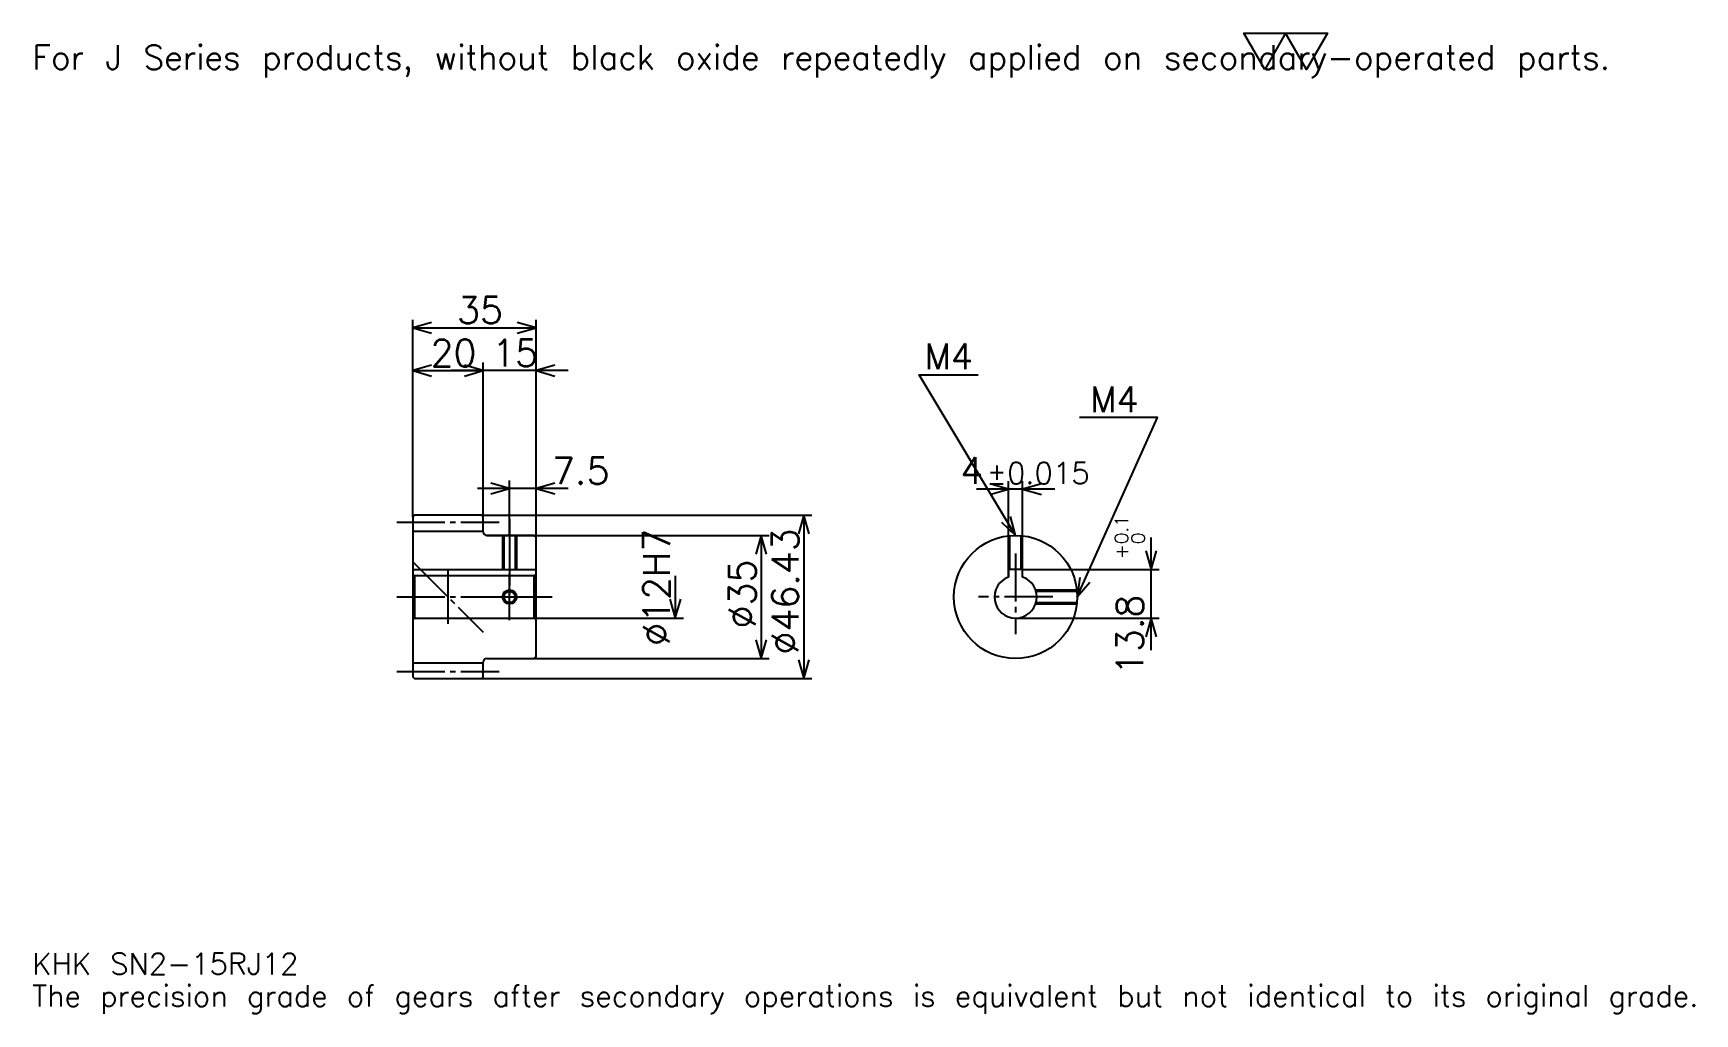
# Model space of a CAD drawing. Extents: x 15 to 487, y 6 to 284.
import ezdxf

# ---------------------------------------------------------------- set-up
doc = ezdxf.new("R2010")
doc.units = 0
doc.linetypes.add('DASHDOT', pattern=[18.260869, 13.695652, -1.521739, 1.521739, -1.521739])
doc.layers.get('0').update_dxf_attribs({"linetype": 'CONTINUOUS'})
doc.layers.add('DASHDOT', color=6, linetype='DASHDOT')
doc.styles.add('KANJI', font='TXT', dxfattribs={"bigfont": 'BIGFONT'})

msp = doc.modelspace()

# ---------------------------------------------------------------- linework, layer by layer
at = {"color": 5}
for p, q in [((123.260864, 147.234955), (123.260864, 202.778427)), ((123.260864, 200.495819), (158.260864, 200.495819)), ((158.260864, 147.234955), (158.260864, 202.778427)), ((143.260864, 147.234955), (143.260864, 190.604523)), ((123.260864, 188.321899), (143.260864, 188.321899)), ((167.391296, 188.321899), (134.130432, 188.321899)), ((150.760864, 147.234955), (150.760864, 157.126251)), ((292.456512, 131.821747), (292.456512, 156.930435)), ((296.456512, 131.821747), (296.456512, 156.930435)), ((167.391296, 154.843643), (141.630432, 154.843643)), ((305.586945, 154.647827), (283.32608, 154.647827)), ((123.260864, 146.734955), (123.260864, 147.234955)), ((142.760864, 147.234955), (158.260864, 147.234955)), ((143.260864, 146.734955), (143.260864, 147.234955)), ((150.760864, 141.521744), (150.760864, 147.234955)), ((150.760864, 141.521744), (150.760864, 147.234955)), ((158.260864, 147.234955), (236.630432, 147.234955)), ((158.260864, 141.021744), (158.260864, 147.234955)), ((234.347824, 147.234955), (234.347824, 100.80854)), ((144.260864, 141.521744), (158.260864, 141.521744)), ((158.260864, 141.521744), (224.456512, 141.521744)), ((222.173904, 141.521744), (222.173904, 106.521744)), ((332.978271, 108.891312), (332.978271, 140.952179)), ((197.82608, 130.021744), (197.82608, 118.021744)), ((296.456512, 131.821747), (335.260864, 131.821747)), ((158.260864, 118.021744), (200.108688, 118.021744)), ((294.456512, 118.021744), (335.260864, 118.021744)), ((144.260864, 106.521744), (158.260864, 106.521744)), ((158.260864, 106.521744), (224.456512, 106.521744)), ((142.760864, 100.80854), (158.260864, 100.80854)), ((158.260864, 100.80854), (236.630432, 100.80854))]:
    msp.add_line(p, q, dxfattribs=at)
at = {"color": 4}
for p, q in [((123.260864, 142.734955), (143.260864, 142.734955)), ((123.260864, 131.821747), (158.260864, 131.821747)), ((123.760864, 130.021744), (123.760864, 118.021744)), ((157.760864, 130.021744), (158.260864, 130.521744)), ((157.760864, 118.021744), (158.260864, 117.521744)), ((123.260864, 105.30854), (143.260864, 105.30854))]:
    msp.add_line(p, q, dxfattribs=at)
at = {"color": 7}
msp.add_line((133.260864, 131.630432), (133.260864, 116.413048), dxfattribs=at)
msp.add_lwpolyline([(365.217377, 273.913055), (359.282593, 284.200012), (383.021729, 284.200012), (377.086945, 273.913055), (371.152161, 284.200012), (365.217377, 273.913055)], dxfattribs=at)
at = {"color": 5}
for points in [[(128.586945, 202.017548), (123.260864, 200.495819), (128.586945, 198.974091)], [(152.934784, 198.974091), (158.260864, 200.495819), (152.934784, 202.017548)], [(128.586945, 189.843643), (123.260864, 188.321899), (128.586945, 186.800171)], [(137.934784, 186.800171), (143.260864, 188.321899), (137.934784, 189.843643)], [(137.934784, 186.800171), (143.260864, 188.321899), (137.934784, 189.843643)], [(163.586945, 189.843643), (158.260864, 188.321899), (163.586945, 186.800171)], [(294.456512, 141.521744), (267.065216, 187.17392), (283.804321, 187.17392)], [(311.956512, 124.021744), (334.782593, 175), (312.565247, 175)], [(145.434784, 153.321899), (150.760864, 154.843643), (145.434784, 156.365387)], [(163.586945, 156.365387), (158.260864, 154.843643), (163.586945, 153.321899)], [(287.130432, 153.126099), (292.456512, 154.647827), (287.130432, 156.169571)], [(301.782593, 156.169571), (296.456512, 154.647827), (301.782593, 153.126099)], [(235.869568, 141.908859), (234.347824, 147.234955), (232.82608, 141.908859)], [(290.411377, 145.305893), (294.456512, 141.521744), (293.021149, 146.87175)], [(223.695648, 136.195663), (222.173904, 141.521744), (220.652161, 136.195663)], [(331.456512, 137.147827), (332.978271, 131.821747), (334.5, 137.147827)], [(312.744232, 129.504669), (311.956512, 124.021744), (315.521973, 128.260895)], [(196.304352, 123.347832), (197.82608, 118.021744), (199.347809, 123.347832)], [(334.5, 112.695656), (332.978271, 118.021744), (331.456512, 112.695656)], [(220.652161, 111.847832), (222.173904, 106.521744), (223.695648, 111.847832)], [(232.82608, 106.134628), (234.347824, 100.80854), (235.869568, 106.134628)]]:
    msp.add_lwpolyline(points, dxfattribs=at)
at = {"color": 4}
for points in [[(143.260864, 142.521744), (143.260864, 146.734955), (142.760864, 147.234955), (123.760864, 147.234955), (123.260864, 146.734955), (123.260864, 117.521744)], [(144.260864, 106.521744), (157.760864, 106.521744), (158.260864, 107.021744), (158.260864, 141.021744), (157.760864, 141.521744), (144.260864, 141.521744)], [(148.760864, 141.521744), (148.760864, 131.821747)], [(149.140869, 141.521744), (149.140869, 131.821747)], [(152.380859, 141.521744), (152.380859, 131.821747)], [(152.760864, 141.521744), (152.760864, 131.821747)], [(292.456512, 129.678604), (292.456512, 141.407074)], [(292.836517, 131.821747), (292.836517, 141.446594)], [(296.076508, 131.821747), (296.076508, 141.446594)], [(296.456512, 129.678604), (296.456512, 141.407074)], [(123.260864, 117.521744), (123.760864, 118.021744), (157.760864, 118.021744), (157.760864, 130.021744), (123.760864, 130.021744), (123.260864, 130.521744)], [(296.456512, 129.678604), (296.456512, 131.821747), (292.456512, 131.821747), (292.456512, 129.678604)], [(300.113373, 126.021744), (311.841858, 126.021744)], [(300.233673, 125.641747), (311.881348, 125.641747)], [(300.113373, 122.021744), (311.841858, 122.021744)], [(300.233673, 122.401741), (311.881348, 122.401741)], [(123.260864, 117.521744), (123.260864, 101.30854), (123.760864, 100.80854), (142.760864, 100.80854), (143.260864, 101.30854), (143.260864, 105.521744)]]:
    msp.add_lwpolyline(points, dxfattribs=at)
for centre, radius in [((294.456512, 124.021744), 17.5), ((150.760864, 124.021744), 1.62)]:
    msp.add_circle(centre, radius, dxfattribs=at)
at = {"color": 7}
msp.add_circle((150.760864, 124.021744), 2, dxfattribs=at)
at = {"color": 4}
for centre, radius, start, end in [((144.260864, 142.521744), 1, 180, 270), ((294.456512, 124.021744), 6, 109.47122094, 70.52877906), ((144.260864, 105.521744), 1, 90, 180)]:
    msp.add_arc(centre, radius, start, end, dxfattribs=at)
at = {"layer": 'DASHDOT', "color": 7}
for p, q in [((118.695648, 145.234955), (147.82608, 145.234955)), ((150.760864, 141.521744), (150.760864, 124.021744)), ((123.260864, 134.021744), (143.260864, 114.021744)), ((294.456512, 136.386963), (294.456512, 113.456528)), ((118.695648, 124.021744), (162.82608, 124.021744)), ((305.021729, 124.021744), (283.891296, 124.021744)), ((118.695648, 102.80854), (147.82608, 102.80854))]:
    msp.add_line(p, q, dxfattribs=at)
for points in [[(150.760864, 146.08696), (150.760864, 127.256531)], [(150.760864, 117.456528), (150.760864, 130.58696)], [(144.195648, 124.021744), (157.32608, 124.021744)]]:
    msp.add_lwpolyline(points, dxfattribs=at)

# ---------------------------------------------------------------- texts
at = {"color": 7, "style": 'KANJI'}
for s, height, p in [('For J Series products, without black oxide repeatedly applied on secondary-operated parts.', 6.847826, (15.217391, 273.913055)), ('35', 7.608696, (135.815216, 201.713211)), ('20', 7.608696, (128.315216, 189.539307)), ('15', 7.608696, (145.815216, 189.539307)), ('M4', 7.304348, (268.586945, 188.695648)), ('M4', 7.304348, (315.608704, 176.521744)), ('7.5', 7.608696, (162.82608, 156.061035)), ('4', 7.608696, (278.750671, 156.169571)), ('%%p0.015', 6.086957, (286.282349, 156.169571)), ('KHK SN2-15RJ12', 6.086957, (15.217391, 16.73913)), ('The precision grade of gears after secondary operations is equivalent but not identical to its original grade.', 6.086957, (15.217391, 7.608696))]:
    msp.add_text(s, height=height, dxfattribs=at).set_placement(p)
for s, height, p in [('%%c12H7', 7.608696, (196.304352, 110.135872)), ('%%c46.43', 7.608696, (232.82608, 107.663048)), ('0.1', 3.804348, (326.434784, 139.040939)), ('0', 3.804348, (331.152161, 139.040939)), ('+', 3.804348, (326.434784, 134.780075)), ('%%c35', 7.608696, (220.652161, 115.081528)), ('13.8', 7.608696, (330.695648, 101.846626))]:
    msp.add_text(s, height=height, rotation=90, dxfattribs=at).set_placement(p)

doc.saveas('drawing.dxf')
